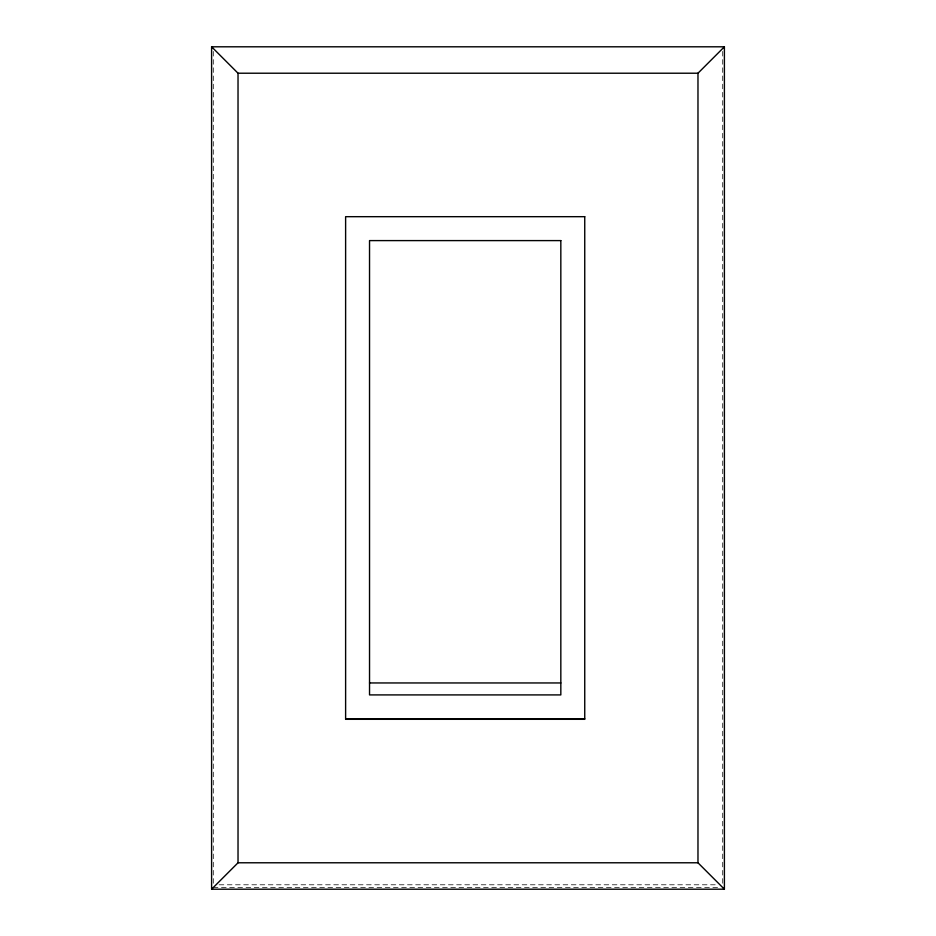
<?xml version="1.0" encoding="UTF-8"?>
<svg xmlns="http://www.w3.org/2000/svg" width="936" height="936" viewBox="0 0 936 936"><rect width="100%" height="100%" fill="white"/><g stroke="black" fill="none" stroke-linecap="round" stroke-linejoin="round"><path stroke-width="0.7" stroke-dasharray="4.68 3.51" d="M219.129 884.789L716.871 884.789M213.291 887.515L719.796 887.515M722.709 51.398L722.709 884.789M213.291 51.398L213.291 884.789"/><path stroke-width="1.4" d="M724.394 889.2L697.975 862.781L697.975 73.219L724.394 46.8L211.606 46.8L211.606 889.2L724.394 889.2L724.394 46.8M211.606 889.2L238.025 862.781L238.025 73.219L211.606 46.8M238.025 73.219L697.975 73.219M369.533 682.952L560.828 682.952M345.618 718.825L584.743 718.825M238.025 862.781L697.975 862.781M584.743 216.684L345.618 216.684L345.618 719.316L584.743 719.316L584.743 216.684M560.828 240.599L369.533 240.599L369.533 694.91L560.828 694.91L560.828 240.599"/></g></svg>
